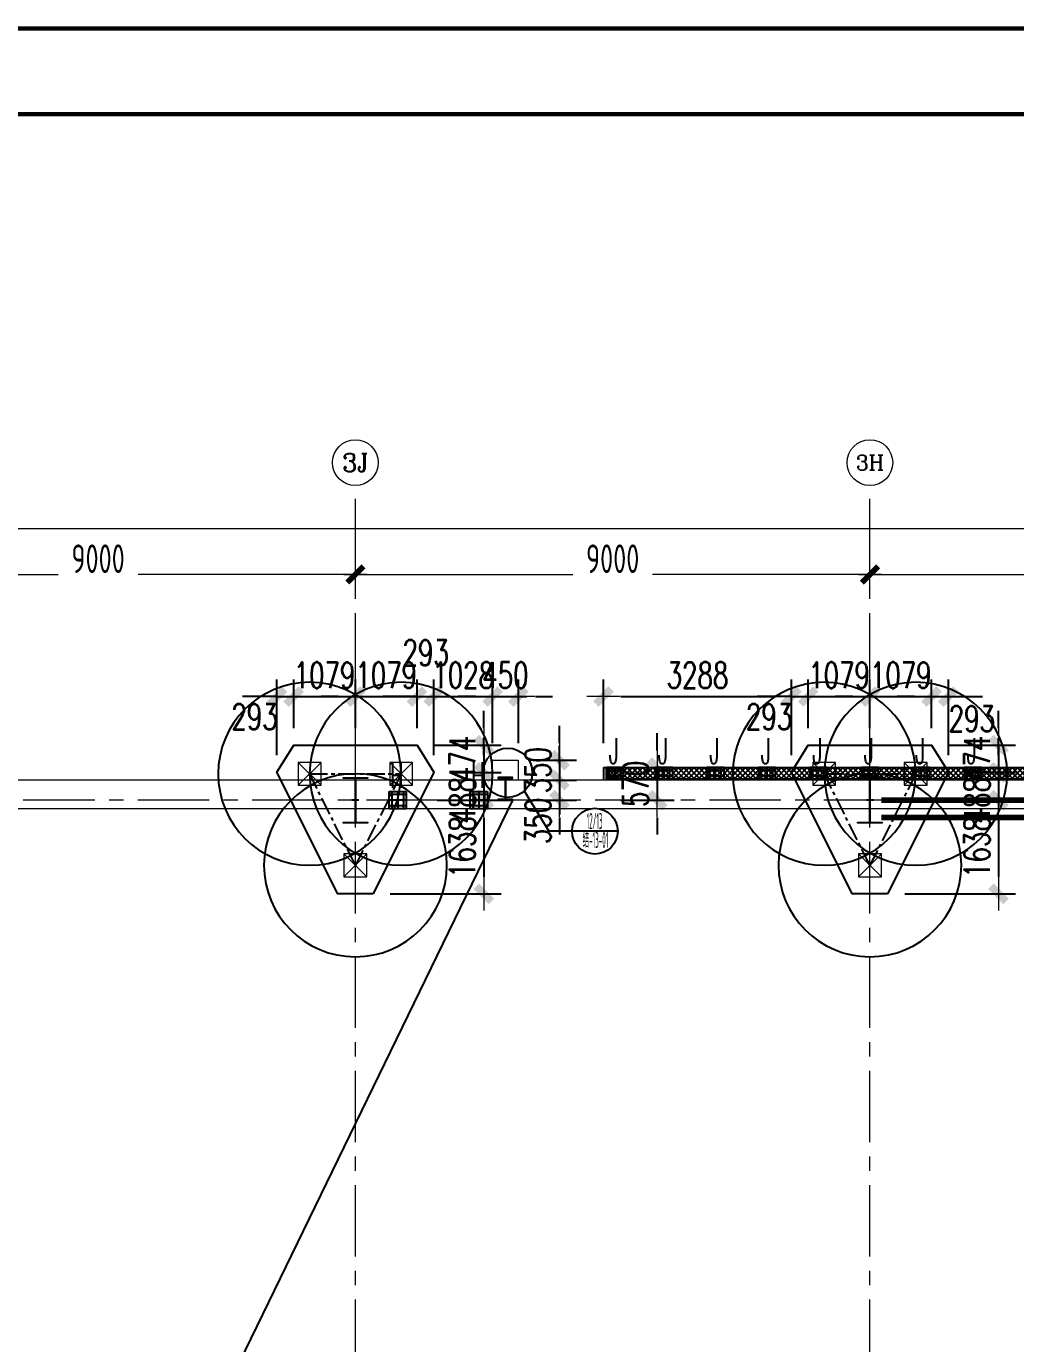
# Model space of a CAD drawing. Extents: x -1201378 to 2367219, y -619313 to 244905.
# Drawn here: x -161513 to -144210, y -192952 to -169915 of the extents above; entities that cross this region are included whole.
import ezdxf
from ezdxf.enums import TextEntityAlignment as Align

# ---------------------------------------------------------------- set-up
doc = ezdxf.new("R2010")
doc.units = 0
doc.header["$LTSCALE"] = 1000
doc.linetypes.add('CENTER', pattern=[2, 1.25, -0.25, 0.25, -0.25])
doc.layers.get('0').update_dxf_attribs({"linetype": 'CONTINUOUS'})
doc.layers.get('Defpoints').update_dxf_attribs({"linetype": 'CONTINUOUS'})
for name, color, linetype in [('0-cxFrame', 155, 'CONTINUOUS'), ('2钢材断面', 2, 'CONTINUOUS'), ('30预埋件', 30, 'CONTINUOUS'), ('40钢材投影', 40, 'CONTINUOUS'), ('A-AXIS-DP', 126, 'CONTINUOUS'), ('A-WINDOW', 140, 'CONTINUOUS'), ('ALT_CEN-0-30', 1, 'CENTER'), ('S-DOTE1', 140, 'CENTER'), ('S-HATCH1-W', 252, 'CONTINUOUS'), ('S-SS', 111, 'CONTINUOUS'), ('S-XXX', 241, 'CONTINUOUS'), ('结构轮廓线', 1, 'CONTINUOUS')]:
    doc.layers.add(name, color=color, linetype=linetype)
for name, color, linetype, lineweight in [('0-cxText', 131, 'CONTINUOUS', 25), ('S-axis', 111, 'CONTINUOUS', 0), ('S-bkl', 4, 'CONTINUOUS', 0), ('S-col', 2, 'CONTINUOUS', 0), ('S-dim', 81, 'CONTINUOUS', 0), ('S-dote', 5, 'CENTER', 0), ('S-zhuang', 1, 'CONTINUOUS', 0), ('柱间支撑', 6, 'CENTER', 0)]:
    doc.layers.add(name, color=color, linetype=linetype, lineweight=lineweight)
doc.styles.add('_TCH_AXIS', font='COMPLEX', dxfattribs={"bigfont": 'GBCBIG'})
doc.styles.add('cx_tuming', font='simhei.ttf')
doc.styles.add('cx_tuqian1', font='')
doc.styles.add('DHTEXT-1', font='romans.shx', dxfattribs={"width": 0.7, "bigfont": 'chinese.shx'})
doc.styles.add('HZS', font='hzs.shx', dxfattribs={"width": 0.7, "bigfont": 'hztxt.shx'})
doc.styles.add('SS1', font='tj-romans1.shx', dxfattribs={"width": 0.7, "bigfont": 'tj-hztxt1.shx'})
doc.styles.add('TSSD_Dimension', font='tssdeng.shx', dxfattribs={"width": 0.7, "bigfont": 'hztxt.shx'})
doc.styles.add('黑体', font='simhei.ttf', dxfattribs={"width": 0.8})
doc.styles.get('cx_tuqian1').set_extended_font_data('SimSun')
doc.dimstyles.new('S-150-ARCHI', dxfattribs={"dimscale": 150, "dimtxt": 3, "dimasz": 2, "dimexe": 2, "dimexo": 2, "dimgap": 1, "dimtad": 1, "dimdec": 0, "dimzin": 0, "dimdsep": 46, "dimtxsty": 'SS1', "dimblk1": 'TT', "dimblk2": 'TT', "dimsah": 1, "dimcen": 1, "dimclrd": 256, "dimclre": 256, "dimclrt": 256, "dimadec": 0, "dimazin": 0, "dimtfac": 1, "dimtdec": 0, "dimtix": 1, "dimtmove": 2, "dimatfit": 0, "dimldrblk": 'TT', "dimfxl": 2, "dimtolj": 1, "dimtzin": 0, "dimarcsym": 0})
doc.dimstyles.new('TSSD_200_200', dxfattribs={"dimtxt": 500, "dimasz": 200, "dimexe": 200, "dimexo": 500, "dimgap": 200, "dimtad": 1, "dimdec": 0, "dimzin": 0, "dimdsep": 46, "dimtxsty": 'TSSD_Dimension', "dimblk": 'ARCHTICK', "dimcen": 0, "dimdle": 200, "dimclrt": 7, "dimadec": 0, "dimazin": 0, "dimtfac": 1, "dimtdec": 0, "dimtix": 1, "dimtmove": 2, "dimatfit": 3, "dimfxl": 1, "dimtolj": 1, "dimtzin": 0, "dimarcsym": 0})

# ---------------------------------------------------------------- blocks, each defined once
blk = doc.blocks.new('w42343243')
at = {"layer": 'S-col'}
blk.add_lwpolyline([(-165069, 621020), (-164639, 621020), (-164639, 621002), (-164848, 621002), (-164848, 620238), (-164639, 620238), (-164639, 620220), (-165069, 620220), (-165069, 620238), (-164860, 620238), (-164860, 621002), (-165069, 621002)], close=True, dxfattribs=at)
blk = doc.blocks.new('42343')
at = {"layer": 'A-WINDOW'}
for p in [(-36000, 100), (-27000, 100)]:
    blk.add_blockref('w42343243', p, dxfattribs=at)
blk = doc.blocks.new('_ArchTick')
at = {"color": 0, "linetype": 'ByBlock', "const_width": 0.5}
blk.add_lwpolyline([(-0.71, -0.71), (0.71, 0.71)], dxfattribs=at)
blk = doc.blocks.new('*D473')
at = {"layer": 'Defpoints', "color": 0, "transparency": 16777216}
for p in [(-155758, -279500), (-164758, -280358), (-155758, -280358)]:
    blk.add_point(p, dxfattribs=at)
at = {"layer": 'S-axis', "color": 0, "lineweight": -2, "transparency": 16777216}
for p, q in [((-164758, -279858), (-164758, -279300)), ((-155758, -279858), (-155758, -279300)), ((-164958, -279500), (-160957, -279500)), ((-155558, -279500), (-159560, -279500))]:
    blk.add_line(p, q, dxfattribs=at)
at = {"layer": 'S-axis', "color": 0, "lineweight": -2, "transparency": 16777216, "xscale": 200, "yscale": 200, "zscale": 200, "rotation": 180}
blk.add_blockref('_ArchTick', (-164758, -279500), dxfattribs=at)
at = {"layer": 'S-axis', "color": 0, "lineweight": -2, "transparency": 16777216, "xscale": 200, "yscale": 200, "zscale": 200}
blk.add_blockref('_ArchTick', (-155758, -279500), dxfattribs=at)
at = {"layer": 'S-axis', "color": 7, "transparency": 16777216, "insert": (-160258, -279225), "char_height": 500, "attachment_point": 5, "style": 'TSSD_Dimension'}
blk.add_mtext('\\A1;9000', dxfattribs=at)
blk = doc.blocks.new('*D474')
at = {"layer": 'Defpoints', "color": 0, "transparency": 16777216}
for p in [(-146758, -279500), (-155758, -280358), (-146758, -280358)]:
    blk.add_point(p, dxfattribs=at)
at = {"layer": 'S-axis', "color": 0, "lineweight": -2, "transparency": 16777216}
for p, q in [((-155758, -279858), (-155758, -279300)), ((-146758, -279858), (-146758, -279300)), ((-155958, -279500), (-151957, -279500)), ((-146558, -279500), (-150560, -279500))]:
    blk.add_line(p, q, dxfattribs=at)
at = {"layer": 'S-axis', "color": 0, "lineweight": -2, "transparency": 16777216, "xscale": 200, "yscale": 200, "zscale": 200, "rotation": 180}
blk.add_blockref('_ArchTick', (-155758, -279500), dxfattribs=at)
at = {"layer": 'S-axis', "color": 0, "lineweight": -2, "transparency": 16777216, "xscale": 200, "yscale": 200, "zscale": 200}
blk.add_blockref('_ArchTick', (-146758, -279500), dxfattribs=at)
at = {"layer": 'S-axis', "color": 7, "transparency": 16777216, "insert": (-151258, -279225), "char_height": 500, "attachment_point": 5, "style": 'TSSD_Dimension'}
blk.add_mtext('\\A1;9000', dxfattribs=at)
blk = doc.blocks.new('*D475')
at = {"layer": 'Defpoints', "color": 0, "transparency": 16777216}
for p in [(-137758, -279500), (-146758, -280358), (-137758, -280358)]:
    blk.add_point(p, dxfattribs=at)
at = {"layer": 'S-axis', "color": 0, "lineweight": -2, "transparency": 16777216}
for p, q in [((-146758, -279858), (-146758, -279300)), ((-137758, -279858), (-137758, -279300)), ((-146958, -279500), (-142957, -279500)), ((-137558, -279500), (-141560, -279500))]:
    blk.add_line(p, q, dxfattribs=at)
at = {"layer": 'S-axis', "color": 0, "lineweight": -2, "transparency": 16777216, "xscale": 200, "yscale": 200, "zscale": 200, "rotation": 180}
blk.add_blockref('_ArchTick', (-146758, -279500), dxfattribs=at)
at = {"layer": 'S-axis', "color": 0, "lineweight": -2, "transparency": 16777216, "xscale": 200, "yscale": 200, "zscale": 200}
blk.add_blockref('_ArchTick', (-137758, -279500), dxfattribs=at)
at = {"layer": 'S-axis', "color": 7, "transparency": 16777216, "insert": (-142258, -279225), "char_height": 500, "attachment_point": 5, "style": 'TSSD_Dimension'}
blk.add_mtext('\\A1;9000', dxfattribs=at)
blk = doc.blocks.new('*D483')
at = {"layer": 'Defpoints', "color": 0, "transparency": 16777216}
for p in [(-82958, -278700), (-268658, -280258), (-82958, -280258)]:
    blk.add_point(p, dxfattribs=at)
at = {"layer": 'S-axis', "color": 0, "lineweight": -2, "transparency": 16777216}
for p, q in [((-268658, -279758), (-268658, -278500)), ((-82958, -279758), (-82958, -278500)), ((-268858, -278700), (-176749, -278700)), ((-82758, -278700), (-174868, -278700))]:
    blk.add_line(p, q, dxfattribs=at)
at = {"layer": 'S-axis', "color": 0, "lineweight": -2, "transparency": 16777216, "xscale": 200, "yscale": 200, "zscale": 200, "rotation": 180}
blk.add_blockref('_ArchTick', (-268658, -278700), dxfattribs=at)
at = {"layer": 'S-axis', "color": 0, "lineweight": -2, "transparency": 16777216, "xscale": 200, "yscale": 200, "zscale": 200}
blk.add_blockref('_ArchTick', (-82958, -278700), dxfattribs=at)
at = {"layer": 'S-axis', "color": 7, "transparency": 16777216, "insert": (-175808, -278425), "char_height": 500, "attachment_point": 5, "style": 'TSSD_Dimension'}
blk.add_mtext('\\A1;185700', dxfattribs=at)
blk = doc.blocks.new('TK22.A0 L(Dragon)')
at = {"layer": '0-cxFrame', "color": 7, "const_width": 0.5}
blk.add_lwpolyline([(0, 0), (-1486, 0), (-1486, 841), (0, 841)], close=True, dxfattribs=at)
at = {"layer": '0-cxFrame', "const_width": 0.5}
blk.add_lwpolyline([(-80, 10), (-1466, 10), (-1466, 831), (-80, 831)], close=True, dxfattribs=at)
at = {"style": '黑体', "flags": 4}
blk.add_attdef('图幅', text='', height=3.3, dxfattribs=at).set_placement((-40, 3), align=Align.RIGHT)
at = {"layer": '0-cxText', "flags": 4}
for tag, height, style, p in [('建设单位', 3.5, 'cx_tuming', (-45, 240)), ('项目名称', 3.5, 'cx_tuming', (-45, 210)), ('子项名称', 3.5, 'cx_tuming', (-45, 180)), ('工程编号', 3.3, 'cx_tuqian1', (-35, 165)), ('图名1', 3.5, 'cx_tuming', (-45, 87)), ('图名2', 3.5, 'cx_tuming', (-45, 79)), ('图名3', 3.5, 'cx_tuming', (-45, 71)), ('出图日期', 3.3, 'cx_tuqian1', (-39, 60)), ('专业', 3.3, 'cx_tuqian1', (-55, 52)), ('版次', 3.3, 'cx_tuqian1', (-20, 44)), ('图号', 3.3, 'cx_tuqian1', (-55, 44))]:
    blk.add_attdef(tag, text='', height=height, dxfattribs=dict(at, style=style)).set_placement(p, align=Align.MIDDLE)
at = {"layer": 'Defpoints', "color": 6, "flags": 4}
for tag, height, style, p in [('tufu', 3.3, '黑体', (-12, 12)), ('dwfname', 4, 'cx_tuqian1', (-80, 3))]:
    blk.add_attdef(tag, text='', height=height, dxfattribs=dict(at, style=style)).set_placement(p, align=Align.RIGHT)
blk = doc.blocks.new('S-ZHUANG-400')
at = {"layer": 'S-zhuang'}
for p, q in [((200, -200), (-200, 200)), ((-200, -200), (200, 200))]:
    blk.add_line(p, q, dxfattribs=at)
blk.add_lwpolyline([(-200, 200), (200, 200), (200, -200), (-200, -200)], close=True, dxfattribs=at)
blk = doc.blocks.new('CT3')
at = {"layer": 'Defpoints'}
for centre in [(-101758, -256416), (-102558, -258016), (-100958, -258016)]:
    blk.add_circle(centre, 1600, dxfattribs=at)
at = {"layer": 'S-DOTE1', "ltscale": 0.25}
for p, q in [((-101698, -257554), (-101818, -257554)), ((-101758, -257494), (-101758, -257614))]:
    blk.add_line(p, q, dxfattribs=at)
at = {"layer": 'S-DOTE1', "linetype": 'CENTER', "ltscale": 0.25}
blk.add_lwpolyline([(-100958, -258016), (-101758, -256416), (-102558, -258016)], close=True, dxfattribs=at)
at = {"layer": 'S-HATCH1-W'}
blk.add_lwpolyline([(-101449, -255916), (-102067, -255916), (-103130, -258042), (-102837, -258516), (-100680, -258516), (-100387, -258042)], close=True, dxfattribs=at)
at = {"layer": 'S-zhuang', "rotation": 90.00000000000001}
for p in [(-101758, -256416), (-102558, -258016), (-100958, -258016)]:
    blk.add_blockref('S-ZHUANG-400', p, dxfattribs=at)
blk = doc.blocks.new('TT')
blk.add_line((-0.969, 0), (0.969, 0))
at = {"const_width": 0.45}
blk.add_lwpolyline([(-0.442, -0.442), (0.442, 0.442)], dxfattribs=at)
blk = doc.blocks.new('*D1683')
at = {"layer": 'Defpoints', "color": 0, "transparency": 16777216}
for p in [(-156837, -181636), (-156837, -182486), (-157130, -182961)]:
    blk.add_point(p, dxfattribs=at)
at = {"layer": 'S-dim', "lineweight": -2, "transparency": 16777216}
for p, q in [((-157130, -182661), (-157130, -181336)), ((-156837, -182186), (-156837, -181336)), ((-157430, -181636), (-157730, -181636)), ((-157130, -181636), (-156837, -181636)), ((-156537, -181636), (-156237, -181636))]:
    blk.add_line(p, q, dxfattribs=at)
at = {"layer": 'S-dim', "lineweight": -2, "transparency": 16777216, "xscale": 300, "yscale": 300, "zscale": 300}
blk.add_blockref('TT', (-157130, -181636), dxfattribs=at)
at = {"layer": 'S-dim', "lineweight": -2, "transparency": 16777216, "xscale": 300, "yscale": 300, "zscale": 300, "rotation": 180}
blk.add_blockref('TT', (-156837, -181636), dxfattribs=at)
at = {"layer": 'S-dim', "transparency": 16777216, "insert": (-157522, -181988), "char_height": 450, "attachment_point": 5, "style": 'SS1'}
blk.add_mtext('\\A1;293', dxfattribs=at)
blk = doc.blocks.new('*D1684')
at = {"layer": 'Defpoints', "color": 0, "transparency": 16777216}
for p in [(-155758, -181636), (-156837, -182486), (-155758, -182486)]:
    blk.add_point(p, dxfattribs=at)
at = {"layer": 'S-dim', "lineweight": -2, "transparency": 16777216}
for p, q in [((-156837, -182186), (-156837, -181336)), ((-155758, -182186), (-155758, -181336)), ((-157137, -181636), (-157437, -181636)), ((-156837, -181636), (-155758, -181636)), ((-155458, -181636), (-155158, -181636))]:
    blk.add_line(p, q, dxfattribs=at)
at = {"layer": 'S-dim', "lineweight": -2, "transparency": 16777216, "xscale": 300, "yscale": 300, "zscale": 300}
blk.add_blockref('TT', (-156837, -181636), dxfattribs=at)
at = {"layer": 'S-dim', "lineweight": -2, "transparency": 16777216, "xscale": 300, "yscale": 300, "zscale": 300, "rotation": 180}
blk.add_blockref('TT', (-155758, -181636), dxfattribs=at)
at = {"layer": 'S-dim', "transparency": 16777216, "insert": (-156298, -181261), "char_height": 450, "attachment_point": 5, "style": 'SS1'}
blk.add_mtext('\\A1;1079', dxfattribs=at)
blk = doc.blocks.new('*D1685')
at = {"layer": 'Defpoints', "color": 0, "transparency": 16777216}
for p in [(-154680, -181636), (-155758, -182486), (-154680, -182486)]:
    blk.add_point(p, dxfattribs=at)
at = {"layer": 'S-dim', "lineweight": -2, "transparency": 16777216}
for p, q in [((-155758, -182186), (-155758, -181336)), ((-154680, -182186), (-154680, -181336)), ((-156058, -181636), (-156358, -181636)), ((-155758, -181636), (-154680, -181636)), ((-154380, -181636), (-154080, -181636))]:
    blk.add_line(p, q, dxfattribs=at)
at = {"layer": 'S-dim', "lineweight": -2, "transparency": 16777216, "xscale": 300, "yscale": 300, "zscale": 300}
blk.add_blockref('TT', (-155758, -181636), dxfattribs=at)
at = {"layer": 'S-dim', "lineweight": -2, "transparency": 16777216, "xscale": 300, "yscale": 300, "zscale": 300, "rotation": 180}
blk.add_blockref('TT', (-154680, -181636), dxfattribs=at)
at = {"layer": 'S-dim', "transparency": 16777216, "insert": (-155219, -181261), "char_height": 450, "attachment_point": 5, "style": 'SS1'}
blk.add_mtext('\\A1;1079', dxfattribs=at)
blk = doc.blocks.new('*D1686')
at = {"layer": 'Defpoints', "color": 0, "transparency": 16777216}
for p in [(-154387, -181636), (-154680, -182486), (-154387, -182961)]:
    blk.add_point(p, dxfattribs=at)
at = {"layer": 'S-dim', "lineweight": -2, "transparency": 16777216}
for p, q in [((-154680, -182186), (-154680, -181336)), ((-154387, -182661), (-154387, -181336)), ((-154980, -181636), (-155280, -181636)), ((-154680, -181636), (-154387, -181636)), ((-154087, -181636), (-153787, -181636))]:
    blk.add_line(p, q, dxfattribs=at)
at = {"layer": 'S-dim', "lineweight": -2, "transparency": 16777216, "xscale": 300, "yscale": 300, "zscale": 300}
blk.add_blockref('TT', (-154680, -181636), dxfattribs=at)
at = {"layer": 'S-dim', "lineweight": -2, "transparency": 16777216, "xscale": 300, "yscale": 300, "zscale": 300, "rotation": 180}
blk.add_blockref('TT', (-154387, -181636), dxfattribs=at)
at = {"layer": 'S-dim', "transparency": 16777216, "insert": (-154528, -180869), "char_height": 450, "attachment_point": 5, "style": 'SS1'}
blk.add_mtext('\\A1;293', dxfattribs=at)
blk = doc.blocks.new('*D1687')
at = {"layer": 'Defpoints', "color": 0, "transparency": 16777216}
for p in [(-154680, -182486), (-154387, -182961), (-153511, -182961)]:
    blk.add_point(p, dxfattribs=at)
at = {"layer": 'S-dim', "lineweight": -2, "transparency": 16777216}
for p, q in [((-153511, -182186), (-153511, -181886)), ((-154380, -182486), (-153211, -182486)), ((-153511, -182486), (-153511, -182961)), ((-154087, -182961), (-153211, -182961)), ((-153511, -183261), (-153511, -183561))]:
    blk.add_line(p, q, dxfattribs=at)
at = {"layer": 'S-dim', "lineweight": -2, "transparency": 16777216, "xscale": 300, "yscale": 300, "zscale": 300}
for p, rotation in [((-153511, -182486), 270), ((-153511, -182961), 90)]:
    blk.add_blockref('TT', p, dxfattribs=dict(at, rotation=rotation))
at = {"layer": 'S-dim', "transparency": 16777216, "insert": (-153886, -182723), "char_height": 450, "attachment_point": 5, "rotation": 90, "style": 'SS1'}
blk.add_mtext('\\A1;474', dxfattribs=at)
blk = doc.blocks.new('*D1688')
at = {"layer": 'Defpoints', "color": 0, "transparency": 16777216}
for p in [(-154387, -182961), (-154630, -183448), (-153511, -183448)]:
    blk.add_point(p, dxfattribs=at)
at = {"layer": 'S-dim', "lineweight": -2, "transparency": 16777216}
for p, q in [((-153511, -182661), (-153511, -182361)), ((-154087, -182961), (-153211, -182961)), ((-153511, -182961), (-153511, -183448)), ((-154330, -183448), (-153211, -183448)), ((-153511, -183748), (-153511, -184048))]:
    blk.add_line(p, q, dxfattribs=at)
at = {"layer": 'S-dim', "lineweight": -2, "transparency": 16777216, "xscale": 300, "yscale": 300, "zscale": 300}
for p, rotation in [((-153511, -182961), 270), ((-153511, -183448), 90)]:
    blk.add_blockref('TT', p, dxfattribs=dict(at, rotation=rotation))
at = {"layer": 'S-dim', "transparency": 16777216, "insert": (-153886, -183448), "char_height": 450, "attachment_point": 5, "rotation": 90, "style": 'SS1'}
blk.add_mtext('\\A1;488', dxfattribs=at)
blk = doc.blocks.new('*D1689')
at = {"layer": 'Defpoints', "color": 0, "transparency": 16777216}
for p in [(-154630, -183448), (-155449, -185086), (-153511, -185086)]:
    blk.add_point(p, dxfattribs=at)
at = {"layer": 'S-dim', "lineweight": -2, "transparency": 16777216}
for p, q in [((-154330, -183448), (-153211, -183448)), ((-153511, -183748), (-153511, -184786)), ((-155149, -185086), (-153211, -185086))]:
    blk.add_line(p, q, dxfattribs=at)
at = {"layer": 'S-dim', "lineweight": -2, "transparency": 16777216, "xscale": 300, "yscale": 300, "zscale": 300}
for p, rotation in [((-153511, -183448), 90), ((-153511, -185086), 270)]:
    blk.add_blockref('TT', p, dxfattribs=dict(at, rotation=rotation))
at = {"layer": 'S-dim', "transparency": 16777216, "insert": (-153886, -184267), "char_height": 450, "attachment_point": 5, "rotation": 90, "style": 'SS1'}
blk.add_mtext('\\A1;1638', dxfattribs=at)
blk = doc.blocks.new('*D1690')
at = {"layer": 'Defpoints', "color": 0, "transparency": 16777216}
for p in [(-147837, -181636), (-147837, -182486), (-148130, -182961)]:
    blk.add_point(p, dxfattribs=at)
at = {"layer": 'S-dim', "lineweight": -2, "transparency": 16777216}
for p, q in [((-148130, -182661), (-148130, -181336)), ((-147837, -182186), (-147837, -181336)), ((-148430, -181636), (-148730, -181636)), ((-148130, -181636), (-147837, -181636)), ((-147537, -181636), (-147237, -181636))]:
    blk.add_line(p, q, dxfattribs=at)
at = {"layer": 'S-dim', "lineweight": -2, "transparency": 16777216, "xscale": 300, "yscale": 300, "zscale": 300}
blk.add_blockref('TT', (-148130, -181636), dxfattribs=at)
at = {"layer": 'S-dim', "lineweight": -2, "transparency": 16777216, "xscale": 300, "yscale": 300, "zscale": 300, "rotation": 180}
blk.add_blockref('TT', (-147837, -181636), dxfattribs=at)
at = {"layer": 'S-dim', "transparency": 16777216, "insert": (-148522, -181988), "char_height": 450, "attachment_point": 5, "style": 'SS1'}
blk.add_mtext('\\A1;293', dxfattribs=at)
blk = doc.blocks.new('*D1691')
at = {"layer": 'Defpoints', "color": 0, "transparency": 16777216}
for p in [(-146758, -181636), (-147837, -182486), (-146758, -182486)]:
    blk.add_point(p, dxfattribs=at)
at = {"layer": 'S-dim', "lineweight": -2, "transparency": 16777216}
for p, q in [((-147837, -182186), (-147837, -181336)), ((-146758, -182186), (-146758, -181336)), ((-148137, -181636), (-148437, -181636)), ((-147837, -181636), (-146758, -181636)), ((-146458, -181636), (-146158, -181636))]:
    blk.add_line(p, q, dxfattribs=at)
at = {"layer": 'S-dim', "lineweight": -2, "transparency": 16777216, "xscale": 300, "yscale": 300, "zscale": 300}
blk.add_blockref('TT', (-147837, -181636), dxfattribs=at)
at = {"layer": 'S-dim', "lineweight": -2, "transparency": 16777216, "xscale": 300, "yscale": 300, "zscale": 300, "rotation": 180}
blk.add_blockref('TT', (-146758, -181636), dxfattribs=at)
at = {"layer": 'S-dim', "transparency": 16777216, "insert": (-147298, -181261), "char_height": 450, "attachment_point": 5, "style": 'SS1'}
blk.add_mtext('\\A1;1079', dxfattribs=at)
blk = doc.blocks.new('*D1692')
at = {"layer": 'Defpoints', "color": 0, "transparency": 16777216}
for p in [(-145680, -181636), (-146758, -182486), (-145680, -182486)]:
    blk.add_point(p, dxfattribs=at)
at = {"layer": 'S-dim', "lineweight": -2, "transparency": 16777216}
for p, q in [((-146758, -182186), (-146758, -181336)), ((-145680, -182186), (-145680, -181336)), ((-147058, -181636), (-147358, -181636)), ((-146758, -181636), (-145680, -181636)), ((-145380, -181636), (-145080, -181636))]:
    blk.add_line(p, q, dxfattribs=at)
at = {"layer": 'S-dim', "lineweight": -2, "transparency": 16777216, "xscale": 300, "yscale": 300, "zscale": 300}
blk.add_blockref('TT', (-146758, -181636), dxfattribs=at)
at = {"layer": 'S-dim', "lineweight": -2, "transparency": 16777216, "xscale": 300, "yscale": 300, "zscale": 300, "rotation": 180}
blk.add_blockref('TT', (-145680, -181636), dxfattribs=at)
at = {"layer": 'S-dim', "transparency": 16777216, "insert": (-146219, -181261), "char_height": 450, "attachment_point": 5, "style": 'SS1'}
blk.add_mtext('\\A1;1079', dxfattribs=at)
blk = doc.blocks.new('*D1693')
at = {"layer": 'Defpoints', "color": 0, "transparency": 16777216}
for p in [(-145387, -181636), (-145680, -182486), (-145387, -182961)]:
    blk.add_point(p, dxfattribs=at)
at = {"layer": 'S-dim', "lineweight": -2, "transparency": 16777216}
for p, q in [((-145680, -182186), (-145680, -181336)), ((-145387, -182661), (-145387, -181336)), ((-145980, -181636), (-146280, -181636)), ((-145680, -181636), (-145387, -181636)), ((-145087, -181636), (-144787, -181636))]:
    blk.add_line(p, q, dxfattribs=at)
at = {"layer": 'S-dim', "lineweight": -2, "transparency": 16777216, "xscale": 300, "yscale": 300, "zscale": 300}
blk.add_blockref('TT', (-145680, -181636), dxfattribs=at)
at = {"layer": 'S-dim', "lineweight": -2, "transparency": 16777216, "xscale": 300, "yscale": 300, "zscale": 300, "rotation": 180}
blk.add_blockref('TT', (-145387, -181636), dxfattribs=at)
at = {"layer": 'S-dim', "transparency": 16777216, "insert": (-144976, -182022), "char_height": 450, "attachment_point": 5, "style": 'SS1'}
blk.add_mtext('\\A1;293', dxfattribs=at)
blk = doc.blocks.new('*D1694')
at = {"layer": 'Defpoints', "color": 0, "transparency": 16777216}
for p in [(-145680, -182486), (-145387, -182961), (-144511, -182961)]:
    blk.add_point(p, dxfattribs=at)
at = {"layer": 'S-dim', "lineweight": -2, "transparency": 16777216}
for p, q in [((-144511, -182186), (-144511, -181886)), ((-145380, -182486), (-144211, -182486)), ((-144511, -182486), (-144511, -182961)), ((-145087, -182961), (-144211, -182961)), ((-144511, -183261), (-144511, -183561))]:
    blk.add_line(p, q, dxfattribs=at)
at = {"layer": 'S-dim', "lineweight": -2, "transparency": 16777216, "xscale": 300, "yscale": 300, "zscale": 300}
for p, rotation in [((-144511, -182486), 270), ((-144511, -182961), 90)]:
    blk.add_blockref('TT', p, dxfattribs=dict(at, rotation=rotation))
at = {"layer": 'S-dim', "transparency": 16777216, "insert": (-144886, -182723), "char_height": 450, "attachment_point": 5, "rotation": 90, "style": 'SS1'}
blk.add_mtext('\\A1;474', dxfattribs=at)
blk = doc.blocks.new('*D1695')
at = {"layer": 'Defpoints', "color": 0, "transparency": 16777216}
for p in [(-145387, -182961), (-145630, -183448), (-144511, -183448)]:
    blk.add_point(p, dxfattribs=at)
at = {"layer": 'S-dim', "lineweight": -2, "transparency": 16777216}
for p, q in [((-144511, -182661), (-144511, -182361)), ((-145087, -182961), (-144211, -182961)), ((-144511, -182961), (-144511, -183448)), ((-145330, -183448), (-144211, -183448)), ((-144511, -183748), (-144511, -184048))]:
    blk.add_line(p, q, dxfattribs=at)
at = {"layer": 'S-dim', "lineweight": -2, "transparency": 16777216, "xscale": 300, "yscale": 300, "zscale": 300}
for p, rotation in [((-144511, -182961), 270), ((-144511, -183448), 90)]:
    blk.add_blockref('TT', p, dxfattribs=dict(at, rotation=rotation))
at = {"layer": 'S-dim', "transparency": 16777216, "insert": (-144886, -183448), "char_height": 450, "attachment_point": 5, "rotation": 90, "style": 'SS1'}
blk.add_mtext('\\A1;488', dxfattribs=at)
blk = doc.blocks.new('*D1696')
at = {"layer": 'Defpoints', "color": 0, "transparency": 16777216}
for p in [(-145630, -183448), (-146449, -185086), (-144511, -185086)]:
    blk.add_point(p, dxfattribs=at)
at = {"layer": 'S-dim', "lineweight": -2, "transparency": 16777216}
for p, q in [((-145330, -183448), (-144211, -183448)), ((-144511, -183748), (-144511, -184786)), ((-146149, -185086), (-144211, -185086))]:
    blk.add_line(p, q, dxfattribs=at)
at = {"layer": 'S-dim', "lineweight": -2, "transparency": 16777216, "xscale": 300, "yscale": 300, "zscale": 300}
for p, rotation in [((-144511, -183448), 90), ((-144511, -185086), 270)]:
    blk.add_blockref('TT', p, dxfattribs=dict(at, rotation=rotation))
at = {"layer": 'S-dim', "transparency": 16777216, "insert": (-144886, -184267), "char_height": 450, "attachment_point": 5, "rotation": 90, "style": 'SS1'}
blk.add_mtext('\\A1;1638', dxfattribs=at)
blk = doc.blocks.new('*D6560')
at = {"layer": 'Defpoints', "color": 0, "transparency": 16777216}
for p in [(-148130, -181636), (-151418, -182748), (-148130, -182961)]:
    blk.add_point(p, dxfattribs=at)
at = {"layer": 'S-dim', "lineweight": -2, "transparency": 16777216}
for p, q in [((-151418, -182448), (-151418, -181336)), ((-148130, -182661), (-148130, -181336)), ((-151118, -181636), (-148430, -181636))]:
    blk.add_line(p, q, dxfattribs=at)
at = {"layer": 'S-dim', "lineweight": -2, "transparency": 16777216, "xscale": 300, "yscale": 300, "zscale": 300, "rotation": 180}
blk.add_blockref('TT', (-151418, -181636), dxfattribs=at)
at = {"layer": 'S-dim', "lineweight": -2, "transparency": 16777216, "xscale": 300, "yscale": 300, "zscale": 300}
blk.add_blockref('TT', (-148130, -181636), dxfattribs=at)
at = {"layer": 'S-dim', "transparency": 16777216, "insert": (-149774, -181261), "char_height": 450, "attachment_point": 5, "style": 'SS1'}
blk.add_mtext('\\A1;3288', dxfattribs=at)
blk = doc.blocks.new('*D6561')
at = {"layer": 'Defpoints', "color": 0, "transparency": 16777216}
for p in [(-151418, -182878), (-151418, -183448), (-150481, -183448)]:
    blk.add_point(p, dxfattribs=at)
at = {"layer": 'S-dim', "lineweight": -2, "transparency": 16777216}
for p, q in [((-150481, -182578), (-150481, -182278)), ((-151118, -182878), (-150181, -182878)), ((-150481, -182878), (-150481, -183448)), ((-151118, -183448), (-150181, -183448)), ((-150481, -183748), (-150481, -184048))]:
    blk.add_line(p, q, dxfattribs=at)
at = {"layer": 'S-dim', "lineweight": -2, "transparency": 16777216, "xscale": 300, "yscale": 300, "zscale": 300}
for p, rotation in [((-150481, -182878), 270), ((-150481, -183448), 90)]:
    blk.add_blockref('TT', p, dxfattribs=dict(at, rotation=rotation))
at = {"layer": 'S-dim', "transparency": 16777216, "insert": (-150856, -183163), "char_height": 450, "attachment_point": 5, "rotation": 90, "style": 'SS1'}
blk.add_mtext('\\A1;570', dxfattribs=at)
blk = doc.blocks.new('3号一层翻口')
at = {"layer": '结构轮廓线', "color": 1, "ltscale": 500}
for q in [(-430198, -182878), (-451418, -183098)]:
    blk.add_line((-451418, -182878), q, dxfattribs=at)
blk = doc.blocks.new('20250903183753')
at = {"layer": '2钢材断面'}
for p, q in [((150, 0), (-150, 0)), ((-150, 0), (-150, -300)), ((150, -300), (150, 0)), ((-150, -300), (150, -300))]:
    blk.add_line(p, q, dxfattribs=at)
at = {"layer": '40钢材投影'}
for centre, radius in [((-100, -50), 12), ((-100, -150), 12), ((-100, -50), 6), ((-100, -150), 6), ((0, -50), 12), ((0, -150), 12), ((0, -50), 6), ((0, -150), 6), ((100, -50), 12), ((100, -150), 12), ((100, -50), 6), ((100, -150), 6), ((-100, -250), 12), ((-100, -250), 6), ((0, -250), 12), ((0, -250), 6), ((100, -251), 12), ((100, -251), 6)]:
    blk.add_circle(centre, radius, dxfattribs=at)
at = {"layer": 'ALT_CEN-0-30', "ltscale": 20}
for p, q in [((-100, 0), (-100, -300)), ((0, 0), (0, -300)), ((100, 0), (100, -300)), ((-150, -50), (150, -50)), ((-150, -150), (150, -150)), ((-150, -250), (150, -250))]:
    blk.add_line(p, q, dxfattribs=at)
blk = doc.blocks.new('20250903183821')
at = {"ltscale": 50}
blk.add_blockref('20250903183753', (0, 0), dxfattribs=at)
at = {"layer": '30预埋件', "style": 'DHTEXT-1', "text_generation_flag": 6, "width": 0.55}
blk.add_attdef('B', (-105, 65), '', height=450, rotation=180, dxfattribs=at)
blk = doc.blocks.new('20250902145151')
at = {"layer": '2钢材断面'}
for p, q in [((150, 100), (-150, 100)), ((-150, 100), (-150, -100)), ((150, -100), (150, 100)), ((-150, -100), (150, -100))]:
    blk.add_line(p, q, dxfattribs=at)
at = {"layer": '40钢材投影'}
for centre, radius in [((-100, 50), 10), ((-100, 50), 5), ((0, 50), 10), ((0, 50), 5), ((100, 50), 10), ((100, 50), 5), ((-100, -50), 10), ((-100, -50), 5), ((0, -50), 10), ((0, -50), 5), ((100, -50), 10), ((100, -50), 5)]:
    blk.add_circle(centre, radius, dxfattribs=at)
at = {"layer": 'ALT_CEN-0-30', "ltscale": 20}
for p, q in [((-150, 50), (150, 50)), ((-100, 100), (-100, -100)), ((0, 100), (0, -100)), ((100, 100), (100, -100)), ((-150, -50), (150, -50))]:
    blk.add_line(p, q, dxfattribs=at)
blk = doc.blocks.new('20250912153858')
at = {"ltscale": 50}
blk.add_blockref('20250902145151', (0, 100), dxfattribs=at)
at = {"layer": '30预埋件', "style": 'DHTEXT-1', "text_generation_flag": 6, "width": 0.55}
blk.add_attdef('B', (105, -65), '', height=450, dxfattribs=at)
blk = doc.blocks.new('A$Ccb1bed3b')
at = {"layer": '柱间支撑', "const_width": 100}
for points in [[(129800, 150), (121200, 150)], [(129800, -150), (121200, -150)]]:
    blk.add_lwpolyline(points, dxfattribs=at)
blk = doc.blocks.new('*D8727')
at = {"layer": 'Defpoints', "color": 0, "transparency": 16777216}
for p in [(-152908, -182748), (-152908, -183098), (-152189, -183098)]:
    blk.add_point(p, dxfattribs=at)
at = {"layer": 'S-dim', "lineweight": -2, "transparency": 16777216}
for p, q in [((-152189, -182448), (-152189, -182148)), ((-152608, -182748), (-151889, -182748)), ((-152189, -182748), (-152189, -183098)), ((-152608, -183098), (-151889, -183098)), ((-152189, -183398), (-152189, -183698))]:
    blk.add_line(p, q, dxfattribs=at)
at = {"layer": 'S-dim', "lineweight": -2, "transparency": 16777216, "xscale": 300, "yscale": 300, "zscale": 300}
for p, rotation in [((-152189, -182748), 270), ((-152189, -183098), 90)]:
    blk.add_blockref('TT', p, dxfattribs=dict(at, rotation=rotation))
at = {"layer": 'S-dim', "transparency": 16777216, "insert": (-152564, -182923), "char_height": 450, "attachment_point": 5, "rotation": 90, "style": 'SS1'}
blk.add_mtext('\\A1;350', dxfattribs=at)
blk = doc.blocks.new('*D8728')
at = {"layer": 'Defpoints', "color": 0, "transparency": 16777216}
for p in [(-152908, -183098), (-152908, -183448), (-152189, -183448)]:
    blk.add_point(p, dxfattribs=at)
at = {"layer": 'S-dim', "lineweight": -2, "transparency": 16777216}
for p, q in [((-152189, -182798), (-152189, -182498)), ((-152608, -183098), (-151889, -183098)), ((-152189, -183098), (-152189, -183448)), ((-152608, -183448), (-151889, -183448)), ((-152189, -183748), (-152189, -184048))]:
    blk.add_line(p, q, dxfattribs=at)
at = {"layer": 'S-dim', "lineweight": -2, "transparency": 16777216, "xscale": 300, "yscale": 300, "zscale": 300}
for p, rotation in [((-152189, -183098), 270), ((-152189, -183448), 90)]:
    blk.add_blockref('TT', p, dxfattribs=dict(at, rotation=rotation))
at = {"layer": 'S-dim', "transparency": 16777216, "insert": (-152564, -183812), "char_height": 450, "attachment_point": 5, "rotation": 90, "style": 'SS1'}
blk.add_mtext('\\A1;350', dxfattribs=at)
blk = doc.blocks.new('*D8729')
at = {"layer": 'Defpoints', "color": 0, "transparency": 16777216}
for p in [(-153358, -181636), (-154387, -182667), (-153358, -182748)]:
    blk.add_point(p, dxfattribs=at)
at = {"layer": 'S-dim', "lineweight": -2, "transparency": 16777216}
for p, q in [((-154387, -182367), (-154387, -181336)), ((-153358, -182448), (-153358, -181336)), ((-154687, -181636), (-154987, -181636)), ((-154387, -181636), (-153358, -181636)), ((-153058, -181636), (-152758, -181636))]:
    blk.add_line(p, q, dxfattribs=at)
at = {"layer": 'S-dim', "lineweight": -2, "transparency": 16777216, "xscale": 300, "yscale": 300, "zscale": 300}
blk.add_blockref('TT', (-154387, -181636), dxfattribs=at)
at = {"layer": 'S-dim', "lineweight": -2, "transparency": 16777216, "xscale": 300, "yscale": 300, "zscale": 300, "rotation": 180}
blk.add_blockref('TT', (-153358, -181636), dxfattribs=at)
at = {"layer": 'S-dim', "transparency": 16777216, "insert": (-153873, -181261), "char_height": 450, "attachment_point": 5, "style": 'SS1'}
blk.add_mtext('\\A1;1028', dxfattribs=at)
blk = doc.blocks.new('*D8730')
at = {"layer": 'Defpoints', "color": 0, "transparency": 16777216}
for p in [(-152908, -181636), (-153358, -182748), (-152908, -182748)]:
    blk.add_point(p, dxfattribs=at)
at = {"layer": 'S-dim', "lineweight": -2, "transparency": 16777216}
for p, q in [((-153358, -182448), (-153358, -181336)), ((-152908, -182448), (-152908, -181336)), ((-153658, -181636), (-153958, -181636)), ((-153358, -181636), (-152908, -181636)), ((-152608, -181636), (-152308, -181636))]:
    blk.add_line(p, q, dxfattribs=at)
at = {"layer": 'S-dim', "lineweight": -2, "transparency": 16777216, "xscale": 300, "yscale": 300, "zscale": 300}
blk.add_blockref('TT', (-153358, -181636), dxfattribs=at)
at = {"layer": 'S-dim', "lineweight": -2, "transparency": 16777216, "xscale": 300, "yscale": 300, "zscale": 300, "rotation": 180}
blk.add_blockref('TT', (-152908, -181636), dxfattribs=at)
at = {"layer": 'S-dim', "transparency": 16777216, "insert": (-153133, -181261), "char_height": 450, "attachment_point": 5, "style": 'SS1'}
blk.add_mtext('\\A1;450', dxfattribs=at)
blk = doc.blocks.new('3#轴网')
at = {"layer": 'S-axis'}
for centre in [(-155758.5, -277544.2), (-146758.5, -277544.2)]:
    blk.add_circle(centre, 400, dxfattribs=at)
at = {"layer": 'S-dote'}
for p, q in [((-155758.5, -363428.2), (-155758.5, -277944.2)), ((-146758.5, -363428.2), (-146758.5, -277944.2)), ((-78316.2, -283448.2), (-273210.6, -283448.2))]:
    blk.add_line(p, q, dxfattribs=at)
at = {"layer": 'S-axis', "style": '_TCH_AXIS'}
for s, height, p, p2 in [('3J', 321.14, (-155987.8, -277704.8), (-155529.1, -277704.8)), ('3H', 265.5, (-147005, -277677), (-146511.9, -277677))]:
    blk.add_text(s, height=height, dxfattribs=at).set_placement(p, p2, align=Align.FIT)
at = {"layer": 'S-axis'}
for base, p1, p2, picture, middle in [((-82958.5, -278700.4), (-268658.5, -280258.4), (-82958.5, -280258.4), '*D483', (-175808.5, -278425.4)), ((-155758.5, -279500.4), (-164758.5, -280358.4), (-155758.5, -280358.4), '*D473', (-160258.5, -279225.4)), ((-146758.5, -279500.4), (-155758.5, -280358.4), (-146758.5, -280358.4), '*D474', (-151258.5, -279225.4)), ((-137758.5, -279500.4), (-146758.5, -280358.4), (-137758.5, -280358.4), '*D475', (-142258.5, -279225.4))]:
    dim = blk.add_linear_dim(base=base, p1=p1, p2=p2, angle=0, dimstyle='TSSD_200_200', dxfattribs=at)
    dim.commit()
    dim.dimension.update_dxf_attribs({"geometry": picture, "text_midpoint": middle, "dimtype": 161})

msp = doc.modelspace()

# ---------------------------------------------------------------- hatches: boundary and pattern name
at = {"layer": 'S-HATCH1-W'}
h = msp.add_hatch(dxfattribs=at)
h.set_pattern_fill('ANSI37', color=256, scale=20)
h.paths.add_polyline_path([(-151368.5, -182878.1), (-130248.5, -182878.1), (-130248.5, -183078.1), (-151368.5, -183078.1)])

# ---------------------------------------------------------------- linework, layer by layer
at = {"layer": 'A-AXIS-DP', "color": 1, "ltscale": 10000}
msp.add_lwpolyline([(-153258.5, -183448.2), (-153008.5, -183448.2), (-153008.5, -183436.2), (-153129.5, -183436.2), (-153129.5, -183060.2), (-153008.5, -183060.2), (-153008.5, -183048.2), (-153258.5, -183048.2), (-153258.5, -183060.2), (-153137.5, -183060.2), (-153137.5, -183436.2), (-153258.5, -183436.2)], close=True, dxfattribs=at)
at = {"layer": 'Defpoints', "color": 1}
msp.add_line((-153008.5, -183448.1), (-224626.9, -330727.7), dxfattribs=at)
at = {"layer": 'S-bkl'}
for p, q in [((-103058.5, -183098.2), (-251012.9, -183098.2)), ((-103028.5, -183597.3), (-250596.6, -183597.3))]:
    msp.add_line(p, q, dxfattribs=at)
msp.add_lwpolyline([(-153358.5, -183098.1), (-153358.5, -182748.1), (-152908.5, -182748.1), (-152908.5, -183098.1)], dxfattribs=at)
at = {"layer": 'S-HATCH1-W', "elevation": 0}
msp.add_lwpolyline([(-151368.5, -182878.1), (-130248.5, -182878.1), (-130248.5, -183078.1), (-151368.5, -183078.1)], close=True, dxfattribs=at)
at = {"layer": 'S-XXX'}
for p in [(-152803.3, -183284.9), (-151169, -183989.8)]:
    msp.add_line(p, (-152377.1, -183989.8), dxfattribs=at)
for centre, radius in [((-153093.9, -182967.7), 430.2), ((-151569, -183989.8), 400)]:
    msp.add_circle(centre, radius, dxfattribs=at)

# ---------------------------------------------------------------- block references
at = {"ltscale": 500}
ref = msp.add_blockref('20250903183821', (-155018.5, -183298.2), dxfattribs=dict(at, xscale=-1))
ref.add_attrib('B', 'H', (-154913, -182783.2), dxfattribs={"layer": '30预埋件', "height": 450, "style": 'DHTEXT-1', "text_generation_flag": 6, "width": 0.55})
ref = msp.add_blockref('20250903183821', (-153598.5, -183298.2), dxfattribs=dict(at, xscale=-1))
ref.add_attrib('B', 'H', (-153493, -182783.2), dxfattribs={"layer": '30预埋件', "height": 450, "style": 'DHTEXT-1', "text_generation_flag": 6, "width": 0.55})
at = {"layer": '0-cxFrame', "xscale": 150, "yscale": 150, "zscale": 150}
msp.add_blockref('TK22.A0 L(Dragon)', (-64991.7, -296102.2), dxfattribs=at)
at = {"layer": 'S-axis'}
msp.add_blockref('3#轴网', (0, 100000), dxfattribs=at)
at = {"layer": 'S-col'}
msp.add_blockref('42343', (45095.7, -804168.2), dxfattribs=at)
at = {"layer": 'S-SS'}
for name, p in [('3号一层翻口', (300000, 0)), ('A$Ccb1bed3b', (-267758.5, -183598.2))]:
    msp.add_blockref(name, p, dxfattribs=at)
at = {"layer": 'S-zhuang', "xscale": -1, "rotation": 180}
for p in [(-54000, -441002.4), (-45000, -441002.4)]:
    msp.add_blockref('CT3', p, dxfattribs=at)
at = {"layer": '结构轮廓线', "ltscale": 500, "rotation": 180}
for p in [(-151218.5, -182878.1), (-150358.5, -182878.1), (-149458.5, -182878.1), (-148558.5, -182878.1), (-147658.5, -182878.1), (-146758.5, -182878.1), (-145858.5, -182878.1), (-144958.5, -182878.1)]:
    msp.add_blockref('20250912153858', p, dxfattribs=at).add_auto_attribs({'B': 'J'})

# ---------------------------------------------------------------- texts
at = {"layer": 'S-XXX', "style": 'HZS', "width": 0.3}
for s, p in [('12/13', (-151574.2, -183951.8)), ('结-13-01', (-151558.9, -184283))]:
    msp.add_text(s, height=280, dxfattribs=at).set_placement(p, align=Align.CENTER)

# ---------------------------------------------------------------- dimensions: what is measured, and where the dimension line sits
at = {"layer": 'S-dim'}
for base, p1, p2, picture, middle in [((-154386.6, -181635.7), (-154679.7, -182486.3), (-154386.6, -182960.6), '*D1686', (-154527.5, -180869.1)), ((-156837.2, -181635.7), (-157130.3, -182960.6), (-156837.2, -182486.3), '*D1683', (-157522, -181988.3)), ((-147837.2, -181635.7), (-148130.3, -182960.6), (-147837.2, -182486.3), '*D1690', (-148522, -181988.3)), ((-145386.6, -181635.7), (-145679.7, -182486.3), (-145386.6, -182960.6), '*D1693', (-144976.3, -182021.9))]:
    dim = msp.add_linear_dim(base=base, p1=p1, p2=p2, dimstyle='S-150-ARCHI', dxfattribs=at)
    dim.commit()
    dim.dimension.update_dxf_attribs({"geometry": picture, "text_midpoint": middle, "dimtype": 160})
for base, p1, p2, picture, middle in [((-155758.5, -181635.7), (-156837.2, -182486.3), (-155758.5, -182486.3), '*D1684', (-156297.8, -181260.7)), ((-154679.7, -181635.7), (-155758.5, -182486.3), (-154679.7, -182486.3), '*D1685', (-155219.1, -181260.7)), ((-153358.5, -181635.6), (-154386.6, -182667.3), (-153358.5, -182748.1), '*D8729', (-153872.5, -181260.6)), ((-152908.5, -181635.6), (-153358.5, -182748.1), (-152908.5, -182748.1), '*D8730', (-153133.5, -181260.6)), ((-148130.3, -181635.7), (-151418.5, -182748.2), (-148130.3, -182960.6), '*D6560', (-149774.4, -181260.7)), ((-146758.5, -181635.7), (-147837.2, -182486.3), (-146758.5, -182486.3), '*D1691', (-147297.8, -181260.7)), ((-145679.7, -181635.7), (-146758.5, -182486.3), (-145679.7, -182486.3), '*D1692', (-146219.1, -181260.7))]:
    dim = msp.add_linear_dim(base=base, p1=p1, p2=p2, dimstyle='S-150-ARCHI', dxfattribs=at)
    dim.commit()
    dim.dimension.update_dxf_attribs({"geometry": picture, "text_midpoint": middle})
for base, p1, p2, angle, picture, middle in [((-153510.6, -182960.6), (-154679.7, -182486.3), (-154386.6, -182960.6), 270, '*D1687', (-153885.6, -182723.4)), ((-144510.6, -182960.6), (-145679.7, -182486.3), (-145386.6, -182960.6), 270, '*D1694', (-144885.6, -182723.4)), ((-152188.9, -183098), (-152908.5, -182748.1), (-152908.5, -183098), 270, '*D8727', (-152563.9, -182923.1)), ((-150481.1, -183448.2), (-151418.5, -182878.2), (-151418.5, -183448.2), 90, '*D6561', (-150856.1, -183163.2)), ((-153510.6, -185086.3), (-154630.4, -183448.2), (-155449.4, -185086.3), 270, '*D1689', (-153885.6, -184267.2)), ((-144510.6, -185086.3), (-145630.4, -183448.2), (-146449.4, -185086.3), 270, '*D1696', (-144885.6, -184267.2))]:
    dim = msp.add_linear_dim(base=base, p1=p1, p2=p2, angle=angle, dimstyle='S-150-ARCHI', dxfattribs=at)
    dim.commit()
    dim.dimension.update_dxf_attribs({"geometry": picture, "text_midpoint": middle})
for base, p1, p2, picture, middle in [((-153510.6, -183448.2), (-154386.6, -182960.6), (-154630.4, -183448.2), '*D1688', (-153885.6, -183448.2)), ((-144510.6, -183448.2), (-145386.6, -182960.6), (-145630.4, -183448.2), '*D1695', (-144885.6, -183448.2)), ((-152188.9, -183448), (-152908.5, -183098.1), (-152908.5, -183448), '*D8728', (-152563.9, -183812.2))]:
    dim = msp.add_linear_dim(base=base, p1=p1, p2=p2, angle=270, dimstyle='S-150-ARCHI', dxfattribs=at)
    dim.commit()
    dim.dimension.update_dxf_attribs({"geometry": picture, "text_midpoint": middle, "dimtype": 160})

doc.saveas('drawing.dxf')
